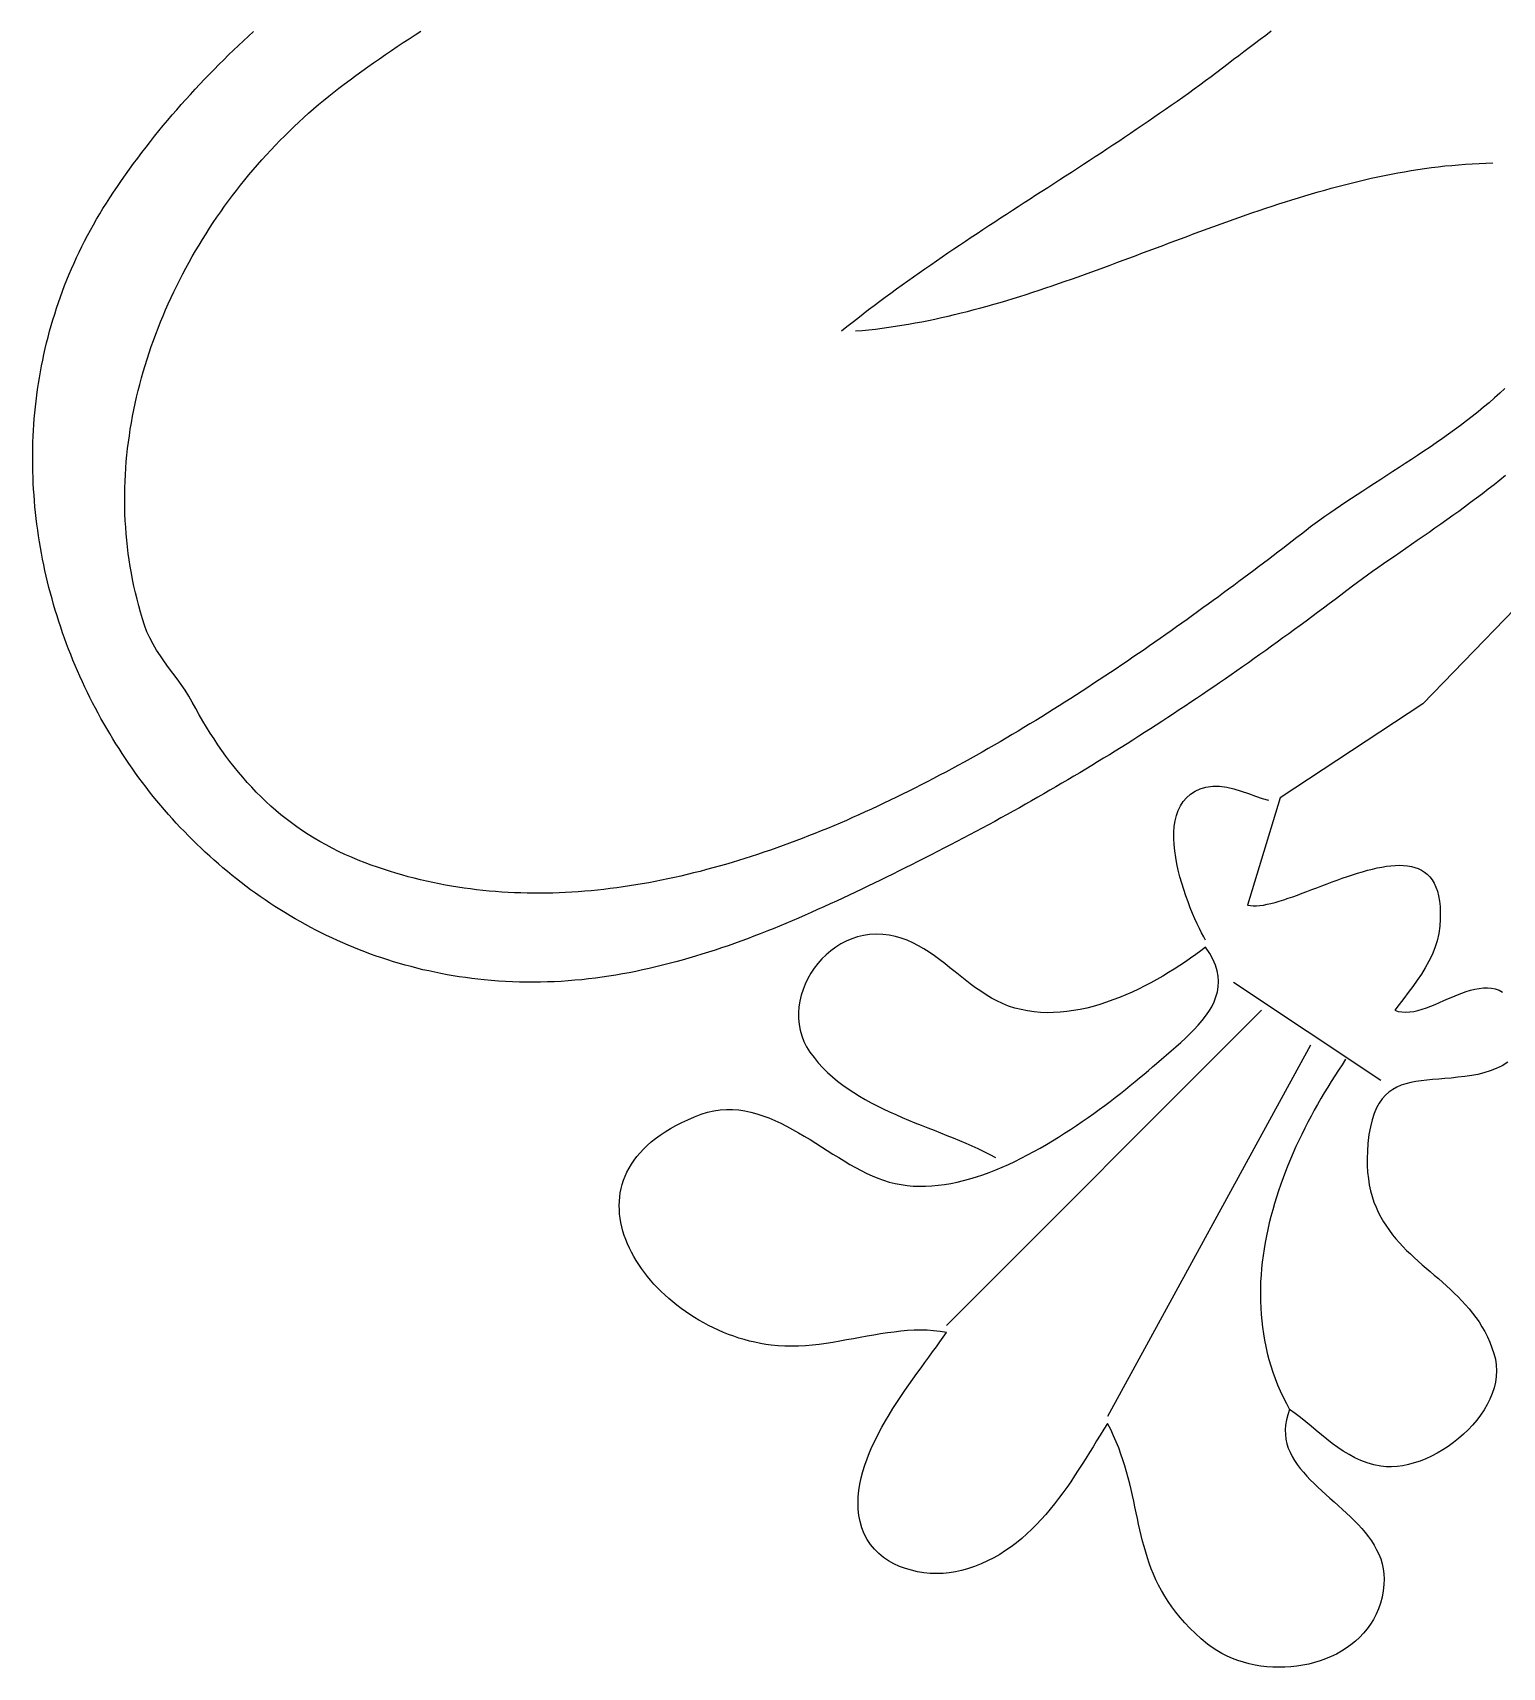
# Model space of a CAD drawing. Header units: millimetres. Extents: x 26 to 701, y 23 to 715.
# Drawn here: x 52.1 to 261.9, y 70.8 to 304.2 of the extents above; entities that cross this region are included whole.
import ezdxf

# ---------------------------------------------------------------- set-up
doc = ezdxf.new("R2010")
doc.units = ezdxf.units.MM
doc.layers.add('0_0_0', color=3, linetype='Continuous')

msp = doc.modelspace()

# ---------------------------------------------------------------- linework, layer by layer
at = {"layer": '0_0_0'}
for points in [[(262.32, 241.01), (261.51, 240.35), (260.7, 239.69), (259.87, 239.04), (259.04, 238.4), (258.2, 237.77), (257.36, 237.14), (256.51, 236.51), (255.67, 235.89), (254.82, 235.28), (253.96, 234.68), (253.11, 234.08), (252.27, 233.48), (251.42, 232.89), (250.58, 232.31), (249.74, 231.73), (248.91, 231.16), (248.09, 230.59), (247.28, 230.03), (246.47, 229.47), (245.68, 228.92), (244.9, 228.38), (244.13, 227.84), (243.37, 227.3), (242.64, 226.77), (241.91, 226.24), (241.21, 225.72), (240.52, 225.21), (239.69, 224.57), (238.85, 223.94), (238.02, 223.31), (237.18, 222.69), (236.35, 222.07), (235.52, 221.45), (234.69, 220.83), (233.87, 220.22), (233.04, 219.61), (232.21, 219.01), (231.39, 218.41), (230.56, 217.81), (229.74, 217.21), (228.92, 216.62), (228.1, 216.03), (227.27, 215.44), (226.45, 214.86), (225.63, 214.28), (224.81, 213.7), (223.99, 213.13), (223.17, 212.56), (222.35, 211.99), (221.53, 211.42), (220.71, 210.86), (219.89, 210.3), (219.06, 209.74), (218.24, 209.19), (217.42, 208.63), (216.59, 208.08), (215.77, 207.53), (214.95, 206.99), (214.12, 206.45), (213.29, 205.91), (212.46, 205.37), (211.64, 204.83), (210.81, 204.3), (209.97, 203.77), (209.14, 203.24), (208.31, 202.71), (207.47, 202.19), (206.63, 201.67), (205.79, 201.15), (204.95, 200.63), (204.11, 200.11), (203.26, 199.6), (202.42, 199.09), (201.57, 198.58), (200.72, 198.07), (199.86, 197.57), (199.01, 197.06), (198.15, 196.56), (197.29, 196.06), (196.42, 195.56), (195.56, 195.06), (194.69, 194.57), (193.81, 194.07), (192.94, 193.58), (192.06, 193.09), (191.18, 192.6), (190.3, 192.11), (189.41, 191.63), (188.52, 191.14), (187.62, 190.66), (186.72, 190.18), (185.82, 189.7), (184.91, 189.22), (184.01, 188.74), (183.09, 188.26), (182.17, 187.79), (181.25, 187.31), (180.33, 186.84), (179.4, 186.37), (178.46, 185.9), (177.52, 185.43), (176.64, 184.99), (175.75, 184.55), (174.87, 184.11), (173.98, 183.67), (173.09, 183.23), (172.2, 182.8), (171.31, 182.37), (170.42, 181.94), (169.52, 181.51), (168.63, 181.09), (167.73, 180.67), (166.83, 180.25), (165.93, 179.83), (165.03, 179.42), (164.13, 179.02), (163.23, 178.61), (162.33, 178.22), (161.42, 177.82), (160.51, 177.43), (159.6, 177.05), (158.69, 176.67), (157.78, 176.3), (156.86, 175.93), (155.95, 175.57), (155.03, 175.22), (154.11, 174.87), (153.19, 174.53), (152.27, 174.2), (151.34, 173.87), (150.41, 173.55), (149.49, 173.24), (148.55, 172.94), (147.62, 172.65), (146.69, 172.36), (145.75, 172.08), (144.81, 171.82), (143.87, 171.56), (142.93, 171.31), (141.98, 171.07), (141.03, 170.84), (140.08, 170.62), (139.13, 170.41), (138.18, 170.21), (137.22, 170.02), (136.26, 169.84), (135.3, 169.68), (134.33, 169.52), (133.37, 169.38), (132.4, 169.25), (131.43, 169.13), (130.45, 169.02), (129.48, 168.93), (128.5, 168.85), (127.51, 168.78), (126.53, 168.73), (125.54, 168.69), (124.55, 168.67), (123.56, 168.65), (122.56, 168.66), (121.56, 168.67), (120.56, 168.71), (119.56, 168.75), (118.55, 168.82), (117.54, 168.89), (116.52, 168.99), (115.63, 169.08), (114.74, 169.19), (113.85, 169.31), (112.97, 169.44), (112.09, 169.58), (111.22, 169.73), (110.35, 169.9), (109.49, 170.07), (108.63, 170.26), (107.78, 170.45), (106.93, 170.66), (106.08, 170.88), (105.24, 171.1), (104.41, 171.34), (103.58, 171.59), (102.75, 171.85), (101.93, 172.12), (101.12, 172.4), (100.31, 172.68), (99.5, 172.98), (98.7, 173.29), (97.91, 173.61), (97.12, 173.94), (96.34, 174.28), (95.56, 174.62), (94.78, 174.98), (94.02, 175.34), (93.25, 175.72), (92.5, 176.1), (91.75, 176.49), (91, 176.9), (90.26, 177.31), (89.53, 177.72), (88.8, 178.15), (88.07, 178.59), (87.36, 179.03), (86.65, 179.49), (85.94, 179.95), (85.24, 180.42), (84.55, 180.89), (83.86, 181.38), (83.18, 181.87), (82.5, 182.37), (81.83, 182.88), (81.17, 183.4), (80.52, 183.92), (79.86, 184.45), (79.22, 184.99), (78.58, 185.54), (77.95, 186.09), (77.33, 186.65), (76.71, 187.22), (76.1, 187.8), (75.49, 188.38), (74.89, 188.97), (74.3, 189.56), (73.72, 190.16), (73.14, 190.77), (72.57, 191.38), (72, 192), (71.45, 192.63), (70.89, 193.26), (70.35, 193.9), (69.81, 194.55), (69.28, 195.2), (68.76, 195.85), (68.25, 196.52), (67.74, 197.18), (67.24, 197.86), (66.74, 198.53), (66.26, 199.22), (65.78, 199.91), (65.31, 200.6), (64.84, 201.3), (64.39, 202.01), (63.94, 202.71), (63.5, 203.43), (63.06, 204.15), (62.64, 204.87), (62.22, 205.6), (61.81, 206.33), (61.4, 207.07), (61.01, 207.81), (60.62, 208.55), (60.24, 209.3), (59.87, 210.05), (59.51, 210.81), (59.15, 211.57), (58.81, 212.34), (58.47, 213.1), (58.14, 213.88), (57.81, 214.65), (57.5, 215.43), (57.19, 216.21), (56.9, 217), (56.61, 217.78), (56.33, 218.57), (56.06, 219.37), (55.79, 220.16), (55.54, 220.96), (55.29, 221.77), (55.05, 222.57), (54.83, 223.38), (54.61, 224.19), (54.39, 225), (54.19, 225.81), (54, 226.63), (53.81, 227.45), (53.64, 228.27), (53.47, 229.09), (53.31, 229.91), (53.17, 230.74), (53.03, 231.56), (52.9, 232.39), (52.78, 233.22), (52.66, 234.05), (52.56, 234.88), (52.47, 235.72), (52.39, 236.55), (52.31, 237.38), (52.25, 238.22), (52.19, 239.06), (52.15, 239.89), (52.11, 240.73), (52.09, 241.57), (52.07, 242.41), (52.06, 243.25), (52.07, 244.09), (52.08, 244.93), (52.1, 245.77), (52.14, 246.61), (52.18, 247.45), (52.23, 248.29), (52.29, 249.12), (52.37, 249.96), (52.45, 250.8), (52.54, 251.64), (52.65, 252.48), (52.76, 253.31), (52.89, 254.15), (53.02, 254.98), (53.17, 255.81), (53.32, 256.65), (53.49, 257.48), (53.66, 258.31), (53.85, 259.13), (54.05, 259.96), (54.26, 260.79), (54.48, 261.61), (54.71, 262.43), (54.95, 263.25), (55.2, 264.07), (55.46, 264.89), (55.74, 265.7), (56.02, 266.51), (56.32, 267.32), (56.62, 268.13), (56.94, 268.93), (57.27, 269.74), (57.61, 270.53), (57.96, 271.33), (58.32, 272.13), (58.7, 272.92), (59.08, 273.7), (59.48, 274.49), (59.89, 275.27), (60.31, 276.05), (60.74, 276.83), (61.18, 277.6), (61.64, 278.37), (62.1, 279.13), (62.58, 279.89), (63.07, 280.65), (63.62, 281.48), (64.18, 282.3), (64.74, 283.12), (65.31, 283.94), (65.89, 284.75), (66.47, 285.55), (67.06, 286.34), (67.65, 287.13), (68.25, 287.92), (68.86, 288.69), (69.47, 289.47), (70.09, 290.23), (70.71, 290.99), (71.34, 291.75), (71.98, 292.5), (72.62, 293.24), (73.27, 293.98), (73.92, 294.71), (74.58, 295.44), (75.24, 296.16), (75.91, 296.88), (76.59, 297.59), (77.27, 298.29), (77.95, 298.99), (78.64, 299.69), (79.34, 300.38), (80.04, 301.06), (80.74, 301.74), (81.45, 302.41), (82.17, 303.08), (82.89, 303.74), (83.61, 304.4)], [(262.26, 253.43), (261.53, 252.75), (260.78, 252.08), (260.01, 251.41), (259.22, 250.75), (258.42, 250.09), (257.6, 249.45), (256.77, 248.8), (255.92, 248.17), (255.07, 247.54), (254.2, 246.92), (253.33, 246.3), (252.45, 245.69), (251.57, 245.08), (250.69, 244.48), (249.8, 243.89), (248.91, 243.3), (248.03, 242.72), (247.14, 242.14), (246.26, 241.57), (245.39, 241.01), (244.52, 240.45), (243.66, 239.89), (242.81, 239.34), (241.97, 238.8), (241.15, 238.26), (240.34, 237.73), (239.54, 237.2), (238.76, 236.68), (238, 236.17), (237.26, 235.65), (236.54, 235.15), (235.84, 234.65), (235.17, 234.15), (234.52, 233.66), (233.87, 233.16), (233.21, 232.65), (232.55, 232.14), (231.88, 231.63), (231.21, 231.11), (230.54, 230.6), (229.86, 230.08), (229.17, 229.56), (228.48, 229.04), (227.79, 228.51), (227.09, 227.98), (226.39, 227.45), (225.68, 226.92), (224.97, 226.39), (224.25, 225.86), (223.54, 225.33), (222.81, 224.79), (222.09, 224.25), (221.35, 223.71), (220.62, 223.18), (219.88, 222.64), (219.14, 222.1), (218.39, 221.55), (217.64, 221.01), (216.89, 220.47), (216.13, 219.93), (215.37, 219.39), (214.6, 218.84), (213.83, 218.3), (213.06, 217.76), (212.29, 217.21), (211.51, 216.67), (210.73, 216.13), (209.94, 215.59), (209.15, 215.05), (208.36, 214.51), (207.56, 213.97), (206.77, 213.43), (205.96, 212.89), (205.16, 212.36), (204.35, 211.82), (203.54, 211.29), (202.73, 210.75), (201.91, 210.22), (201.09, 209.69), (200.27, 209.17), (199.44, 208.64), (198.61, 208.12), (197.78, 207.59), (196.95, 207.07), (196.12, 206.56), (195.28, 206.04), (194.44, 205.53), (193.59, 205.02), (192.75, 204.51), (191.9, 204.01), (191.05, 203.5), (190.19, 203), (189.34, 202.51), (188.48, 202.02), (187.62, 201.53), (186.76, 201.04), (185.9, 200.56), (185.03, 200.08), (184.16, 199.6), (183.29, 199.13), (182.42, 198.66), (181.54, 198.2), (180.67, 197.74), (179.79, 197.28), (178.91, 196.83), (178.03, 196.38), (177.15, 195.94), (176.26, 195.5), (175.38, 195.07), (174.49, 194.64), (173.6, 194.21), (172.71, 193.79), (171.82, 193.38), (170.92, 192.97), (170.03, 192.57), (169.13, 192.17), (168.24, 191.77), (167.34, 191.39), (166.44, 191.01), (165.54, 190.63), (164.63, 190.26), (163.73, 189.9), (162.83, 189.54), (161.92, 189.19), (161.02, 188.84), (160.11, 188.5), (159.2, 188.17), (158.29, 187.84), (157.38, 187.53), (156.47, 187.21), (155.56, 186.91), (154.65, 186.61), (153.74, 186.32), (152.83, 186.03), (151.91, 185.76), (151, 185.49), (150.08, 185.23), (149.17, 184.97), (148.26, 184.73), (147.34, 184.49), (146.42, 184.26), (145.51, 184.03), (144.59, 183.82), (143.68, 183.61), (142.76, 183.42), (141.85, 183.23), (140.93, 183.04), (140.01, 182.87), (139.1, 182.71), (138.18, 182.55), (137.27, 182.41), (136.35, 182.27), (135.44, 182.14), (134.52, 182.03), (133.61, 181.92), (132.69, 181.82), (131.78, 181.73), (130.87, 181.65), (129.95, 181.58), (129.04, 181.52), (128.13, 181.46), (127.22, 181.42), (126.31, 181.39), (125.4, 181.37), (124.49, 181.36), (123.58, 181.36), (122.68, 181.38), (121.77, 181.4), (120.86, 181.43), (119.96, 181.47), (119.06, 181.53), (118.15, 181.59), (117.25, 181.67), (116.35, 181.76), (115.45, 181.86), (114.56, 181.97), (113.66, 182.09), (112.77, 182.23), (111.87, 182.37), (110.98, 182.53), (110.09, 182.7), (109.2, 182.88), (108.31, 183.08), (107.42, 183.28), (106.54, 183.5), (105.66, 183.73), (104.77, 183.98), (103.9, 184.23), (103.02, 184.5), (102.14, 184.79), (101.27, 185.08), (100.39, 185.39), (99.52, 185.71), (98.55, 186.1), (97.59, 186.5), (96.65, 186.91), (95.73, 187.34), (94.82, 187.79), (93.94, 188.26), (93.08, 188.74), (92.23, 189.24), (91.4, 189.76), (90.59, 190.29), (89.79, 190.84), (89.01, 191.4), (88.25, 191.98), (87.5, 192.58), (86.77, 193.19), (86.06, 193.82), (85.35, 194.47), (84.67, 195.13), (83.99, 195.8), (83.33, 196.49), (82.69, 197.2), (82.05, 197.92), (81.43, 198.65), (80.82, 199.41), (80.23, 200.17), (79.64, 200.95), (79.07, 201.75), (78.51, 202.56), (77.96, 203.39), (77.41, 204.23), (76.88, 205.08), (76.36, 205.95), (75.85, 206.84), (75.34, 207.74), (74.85, 208.65), (74.35, 209.51), (73.82, 210.35), (73.26, 211.18), (72.67, 212), (72.07, 212.81), (71.47, 213.62), (70.88, 214.43), (70.31, 215.25), (69.76, 216.08), (69.25, 216.93), (68.78, 217.81), (68.37, 218.71), (68.02, 219.65), (67.73, 220.57), (67.46, 221.5), (67.2, 222.42), (66.96, 223.35), (66.73, 224.28), (66.52, 225.22), (66.33, 226.15), (66.15, 227.08), (65.99, 228.02), (65.84, 228.95), (65.71, 229.89), (65.59, 230.82), (65.49, 231.76), (65.41, 232.7), (65.34, 233.63), (65.28, 234.57), (65.24, 235.51), (65.22, 236.45), (65.2, 237.38), (65.21, 238.32), (65.22, 239.25), (65.25, 240.19), (65.3, 241.12), (65.36, 242.05), (65.43, 242.99), (65.52, 243.92), (65.62, 244.85), (65.73, 245.77), (65.86, 246.7), (66, 247.62), (66.15, 248.55), (66.32, 249.47), (66.5, 250.38), (66.69, 251.3), (66.9, 252.21), (67.12, 253.13), (67.35, 254.03), (67.59, 254.94), (67.84, 255.84), (68.11, 256.74), (68.39, 257.64), (68.68, 258.53), (68.98, 259.42), (69.3, 260.31), (69.62, 261.19), (69.96, 262.07), (70.31, 262.95), (70.67, 263.82), (71.04, 264.69), (71.42, 265.55), (71.81, 266.41), (72.21, 267.26), (72.63, 268.11), (73.05, 268.96), (73.48, 269.8), (73.93, 270.63), (74.38, 271.46), (74.85, 272.29), (75.32, 273.11), (75.81, 273.92), (76.3, 274.73), (76.81, 275.53), (77.32, 276.33), (77.84, 277.12), (78.37, 277.91), (78.91, 278.68), (79.46, 279.46), (80.02, 280.22), (80.59, 280.98), (81.16, 281.73), (81.75, 282.48), (82.34, 283.22), (82.94, 283.95), (83.55, 284.67), (84.17, 285.39), (84.79, 286.1), (85.43, 286.8), (86.07, 287.49), (86.72, 288.18), (87.37, 288.86), (88.04, 289.53), (88.71, 290.19), (89.38, 290.84), (90.07, 291.49), (90.76, 292.12), (91.46, 292.75), (92.16, 293.37), (92.87, 293.98), (93.59, 294.58), (94.32, 295.17), (95.05, 295.75), (95.78, 296.33), (96.52, 296.89), (97.37, 297.51), (98.21, 298.13), (99.05, 298.74), (99.89, 299.35), (100.74, 299.94), (101.58, 300.53), (102.42, 301.11), (103.27, 301.69), (104.11, 302.26), (104.95, 302.82), (105.8, 303.37), (106.65, 303.92), (107.49, 304.46)], [(167.52, 261.65), (168.29, 262.27), (169.07, 262.88), (169.85, 263.49), (170.63, 264.09), (171.41, 264.7), (172.2, 265.29), (173, 265.89), (173.79, 266.48), (174.59, 267.07), (175.39, 267.65), (176.2, 268.24), (177.01, 268.81), (177.82, 269.39), (178.63, 269.96), (179.45, 270.54), (180.27, 271.1), (181.09, 271.67), (181.91, 272.23), (182.74, 272.8), (183.56, 273.36), (184.39, 273.92), (185.23, 274.47), (186.06, 275.03), (186.89, 275.58), (187.73, 276.13), (188.57, 276.69), (189.41, 277.24), (190.25, 277.79), (191.09, 278.33), (191.93, 278.88), (192.77, 279.43), (193.62, 279.98), (194.46, 280.52), (195.3, 281.07), (196.15, 281.62), (197, 282.16), (197.84, 282.71), (198.69, 283.26), (199.53, 283.8), (200.38, 284.35), (201.22, 284.9), (202.07, 285.45), (202.91, 286), (203.75, 286.55), (204.6, 287.11), (205.44, 287.66), (206.28, 288.22), (207.12, 288.77), (207.96, 289.33), (208.8, 289.89), (209.63, 290.46), (210.47, 291.02), (211.3, 291.59), (212.13, 292.16), (212.96, 292.73), (213.79, 293.3), (214.61, 293.88), (215.44, 294.46), (216.26, 295.04), (217.07, 295.63), (217.89, 296.22), (218.7, 296.81), (219.52, 297.41), (220.32, 298.01), (221.13, 298.61), (221.93, 299.22), (222.73, 299.83), (223.52, 300.44), (224.25, 301), (224.99, 301.56), (225.75, 302.14), (226.52, 302.72), (227.31, 303.3), (228.1, 303.9), (228.9, 304.51)], [(169.52, 261.65), (170.48, 261.73), (171.43, 261.83), (172.38, 261.93), (173.33, 262.05), (174.28, 262.18), (175.23, 262.32), (176.17, 262.47), (177.11, 262.62), (178.06, 262.79), (179, 262.97), (179.94, 263.16), (180.88, 263.35), (181.81, 263.56), (182.75, 263.77), (183.69, 263.99), (184.62, 264.22), (185.55, 264.45), (186.49, 264.7), (187.42, 264.95), (188.35, 265.2), (189.28, 265.47), (190.21, 265.74), (191.14, 266.02), (192.06, 266.3), (192.99, 266.59), (193.92, 266.88), (194.84, 267.18), (195.77, 267.48), (196.69, 267.79), (197.62, 268.1), (198.54, 268.42), (199.47, 268.74), (200.39, 269.06), (201.31, 269.39), (202.23, 269.72), (203.16, 270.05), (204.08, 270.39), (205, 270.72), (205.92, 271.06), (206.84, 271.41), (207.76, 271.75), (208.69, 272.09), (209.61, 272.44), (210.53, 272.79), (211.45, 273.13), (212.37, 273.48), (213.3, 273.83), (214.22, 274.17), (215.14, 274.52), (216.06, 274.87), (216.99, 275.21), (217.91, 275.56), (218.84, 275.9), (219.76, 276.24), (220.69, 276.58), (221.61, 276.91), (222.54, 277.25), (223.46, 277.58), (224.39, 277.9), (225.32, 278.23), (226.25, 278.55), (227.18, 278.87), (228.11, 279.18), (229.04, 279.49), (229.97, 279.8), (230.91, 280.1), (231.84, 280.39), (232.78, 280.68), (233.71, 280.96), (234.65, 281.24), (235.59, 281.51), (236.53, 281.78), (237.47, 282.04), (238.41, 282.29), (239.36, 282.54), (240.3, 282.78), (241.25, 283.01), (242.2, 283.23), (243.14, 283.45), (244.1, 283.65), (245.05, 283.85), (246, 284.04), (246.96, 284.22), (247.91, 284.39), (248.87, 284.55), (249.83, 284.7), (250.8, 284.84), (251.76, 284.98), (252.73, 285.1), (253.69, 285.21), (254.66, 285.3), (255.63, 285.39), (256.61, 285.47), (257.58, 285.53), (258.56, 285.58), (259.54, 285.62), (260.52, 285.65)], [(288.52, 247.65), (250.52, 208.41), (230.17, 195.01), (225.52, 179.65), (225.91, 179.59), (226.33, 179.56), (226.78, 179.57), (227.26, 179.61), (227.77, 179.68), (228.31, 179.78), (228.86, 179.91), (229.44, 180.06), (230.05, 180.24), (230.67, 180.43), (231.3, 180.64), (231.96, 180.87), (232.63, 181.11), (233.31, 181.36), (234, 181.62), (234.71, 181.88), (235.42, 182.15), (236.14, 182.43), (236.86, 182.7), (237.59, 182.97), (238.32, 183.24), (239.04, 183.5), (239.77, 183.76), (240.49, 184), (241.21, 184.23), (241.93, 184.44), (242.63, 184.64), (243.33, 184.82), (244.01, 184.97), (244.68, 185.11), (245.34, 185.21), (245.98, 185.29), (246.61, 185.34), (247.21, 185.36), (247.8, 185.34), (248.36, 185.29), (248.9, 185.19), (249.41, 185.06), (249.89, 184.88), (250.35, 184.66), (250.78, 184.39), (251.17, 184.07), (251.53, 183.7), (251.86, 183.27), (252.15, 182.79), (252.4, 182.25), (252.61, 181.65), (252.78, 180.98), (252.91, 180.25), (252.99, 179.46), (253.02, 178.59), (253.01, 177.66), (252.95, 176.65), (252.81, 175.61), (252.57, 174.58), (252.24, 173.57), (251.85, 172.59), (251.4, 171.65), (250.89, 170.72), (250.33, 169.81), (249.73, 168.93), (249.1, 168.06), (248.46, 167.2), (247.81, 166.34), (247.16, 165.5), (246.52, 164.65), (247.03, 164.49), (247.56, 164.41), (248.1, 164.38), (248.66, 164.42), (249.24, 164.5), (249.83, 164.64), (250.43, 164.81), (251.04, 165.01), (251.66, 165.24), (252.29, 165.5), (252.92, 165.76), (253.56, 166.03), (254.2, 166.31), (254.84, 166.58), (255.47, 166.84), (256.11, 167.09), (256.74, 167.31), (257.36, 167.5), (257.98, 167.66), (258.58, 167.77), (259.18, 167.84), (259.76, 167.85), (260.33, 167.8), (260.88, 167.69), (261.42, 167.5), (261.93, 167.24)], [(219.52, 174.65), (219.25, 175.15), (218.96, 175.71), (218.65, 176.33), (218.33, 177), (218, 177.72), (217.67, 178.49), (217.34, 179.29), (217.02, 180.13), (216.7, 181), (216.4, 181.89), (216.12, 182.79), (215.86, 183.71), (215.63, 184.64), (215.42, 185.57), (215.25, 186.49), (215.12, 187.41), (215.03, 188.31), (214.99, 189.2), (214.99, 190.06), (215.05, 190.9), (215.17, 191.7), (215.36, 192.46), (215.61, 193.18), (215.93, 193.84), (216.33, 194.46), (216.8, 195.01), (217.36, 195.5), (218.01, 195.92), (218.75, 196.26), (219.58, 196.53), (220.54, 196.67), (221.53, 196.65), (222.54, 196.5), (223.57, 196.25), (224.61, 195.94), (225.63, 195.59), (226.63, 195.24), (227.6, 194.91), (228.52, 194.65)], [(262.67, 157.22), (261.88, 156.74), (261.03, 156.33), (260.15, 155.99), (259.25, 155.7), (258.37, 155.49), (257.52, 155.33), (256.52, 155.19), (255.55, 155.08), (254.6, 154.98), (253.69, 154.9), (252.8, 154.83), (251.94, 154.76), (251.11, 154.68), (250.31, 154.59), (249.54, 154.47), (248.81, 154.33), (248.12, 154.16), (247.46, 153.94), (246.84, 153.68), (246.25, 153.36), (245.7, 152.98), (245.2, 152.53), (244.73, 152), (244.31, 151.4), (243.93, 150.7), (243.59, 149.91), (243.3, 149.02), (243.05, 148.01), (242.85, 146.89), (242.7, 145.65), (242.62, 144.55), (242.58, 143.49), (242.6, 142.48), (242.65, 141.52), (242.76, 140.59), (242.9, 139.71), (243.08, 138.86), (243.31, 138.05), (243.56, 137.27), (243.86, 136.52), (244.18, 135.8), (244.53, 135.11), (244.92, 134.45), (245.33, 133.81), (245.76, 133.19), (246.22, 132.59), (246.69, 132.02), (247.19, 131.45), (247.7, 130.91), (248.23, 130.37), (248.77, 129.85), (249.32, 129.33), (249.88, 128.83), (250.45, 128.32), (251.03, 127.83), (251.6, 127.33), (252.18, 126.83), (252.76, 126.33), (253.34, 125.83), (253.91, 125.32), (254.48, 124.8), (255.03, 124.27), (255.58, 123.73), (256.12, 123.18), (256.64, 122.61), (257.15, 122.02), (257.64, 121.41), (258.11, 120.79), (258.56, 120.14), (258.98, 119.46), (259.38, 118.76), (259.76, 118.03), (260.1, 117.27), (260.41, 116.47), (260.69, 115.64), (260.9, 114.82), (261.02, 114), (261.06, 113.18), (261.01, 112.35), (260.89, 111.53), (260.7, 110.72), (260.44, 109.92), (260.11, 109.12), (259.73, 108.35), (259.28, 107.58), (258.79, 106.84), (258.24, 106.12), (257.65, 105.42), (257.02, 104.75), (256.35, 104.1), (255.65, 103.49), (254.92, 102.91), (254.17, 102.37), (253.39, 101.87), (252.59, 101.4), (251.78, 100.98), (250.96, 100.61), (250.14, 100.28), (249.31, 100.01), (248.49, 99.79), (247.67, 99.62), (246.86, 99.51), (246.06, 99.46), (245.28, 99.48), (244.52, 99.56), (243.55, 99.76), (242.61, 100.02), (241.71, 100.36), (240.84, 100.76), (240, 101.21), (239.18, 101.7), (238.38, 102.24), (237.6, 102.81), (236.84, 103.4), (236.08, 104.01), (235.33, 104.63), (234.58, 105.26), (233.83, 105.88), (233.07, 106.49), (232.3, 107.08), (231.52, 107.65), (231.25, 106.89), (231.06, 106.15), (230.94, 105.43), (230.9, 104.73), (230.91, 104.06), (231, 103.4), (231.14, 102.76), (231.33, 102.14), (231.58, 101.53), (231.88, 100.94), (232.22, 100.36), (232.6, 99.79), (233.02, 99.23), (233.48, 98.68), (233.96, 98.14), (234.47, 97.6), (235, 97.07), (235.55, 96.54), (236.12, 96.02), (236.7, 95.49), (237.28, 94.97), (237.87, 94.45), (238.46, 93.92), (239.05, 93.39), (239.63, 92.86), (240.2, 92.32), (240.76, 91.77), (241.29, 91.21), (241.81, 90.65), (242.3, 90.07), (242.77, 89.48), (243.2, 88.88), (243.59, 88.26), (243.94, 87.63), (244.25, 86.98), (244.52, 86.31), (244.73, 85.62), (244.89, 84.91), (244.99, 84.18), (245.02, 83.43), (244.99, 82.65), (244.89, 81.73), (244.72, 80.84), (244.5, 79.99), (244.22, 79.18), (243.89, 78.41), (243.5, 77.67), (243.07, 76.97), (242.59, 76.31), (242.07, 75.69), (241.51, 75.1), (240.91, 74.55), (240.27, 74.04), (239.61, 73.56), (238.91, 73.13), (238.19, 72.73), (237.44, 72.37), (236.66, 72.04), (235.87, 71.76), (235.06, 71.51), (234.24, 71.3), (233.4, 71.13), (232.55, 71), (231.7, 70.9), (230.84, 70.85), (229.98, 70.83), (229.13, 70.85), (228.27, 70.91), (227.42, 71.01), (226.58, 71.15), (225.75, 71.33), (224.93, 71.55), (224.13, 71.8), (223.35, 72.1), (222.59, 72.43), (221.85, 72.8), (221.14, 73.21), (220.46, 73.67), (219.81, 74.16), (218.91, 74.91), (218.07, 75.66), (217.29, 76.42), (216.57, 77.18), (215.89, 77.94), (215.27, 78.7), (214.7, 79.47), (214.16, 80.23), (213.68, 81), (213.23, 81.78), (212.82, 82.55), (212.44, 83.33), (212.09, 84.11), (211.77, 84.9), (211.48, 85.68), (211.22, 86.47), (210.97, 87.27), (210.74, 88.06), (210.53, 88.86), (210.33, 89.66), (210.14, 90.47), (209.96, 91.28), (209.78, 92.09), (209.61, 92.91), (209.44, 93.73), (209.26, 94.55), (209.08, 95.38), (208.89, 96.21), (208.69, 97.05), (208.48, 97.89), (208.25, 98.74), (208, 99.58), (207.73, 100.44), (207.44, 101.29), (207.12, 102.16), (206.77, 103.02), (206.39, 103.89), (205.98, 104.77), (205.52, 105.65), (205.01, 104.83), (204.49, 104), (203.97, 103.17), (203.45, 102.33), (202.93, 101.5), (202.41, 100.66), (201.88, 99.82), (201.35, 98.99), (200.81, 98.16), (200.26, 97.34), (199.7, 96.53), (199.13, 95.73), (198.54, 94.94), (197.95, 94.16), (197.34, 93.4), (196.71, 92.66), (196.06, 91.93), (195.4, 91.22), (194.72, 90.54), (194.01, 89.87), (193.29, 89.24), (192.54, 88.62), (191.76, 88.04), (190.96, 87.49), (190.13, 86.96), (189.27, 86.47), (188.38, 86.02), (187.46, 85.6), (186.51, 85.22), (185.52, 84.88), (184.68, 84.64), (183.82, 84.46), (182.93, 84.32), (182.04, 84.24), (181.13, 84.22), (180.22, 84.25), (179.31, 84.34), (178.41, 84.48), (177.53, 84.68), (176.67, 84.93), (175.83, 85.24), (175.03, 85.61), (174.26, 86.04), (173.54, 86.53), (172.86, 87.08), (172.25, 87.69), (171.69, 88.36), (171.2, 89.09), (170.78, 89.89), (170.44, 90.74), (170.19, 91.66), (170.03, 92.53), (169.94, 93.41), (169.91, 94.29), (169.93, 95.18), (170.02, 96.08), (170.16, 96.98), (170.35, 97.89), (170.58, 98.79), (170.87, 99.7), (171.19, 100.61), (171.55, 101.52), (171.94, 102.42), (172.37, 103.33), (172.83, 104.23), (173.31, 105.12), (173.81, 106.01), (174.34, 106.9), (174.88, 107.77), (175.44, 108.64), (176, 109.49), (176.58, 110.34), (177.15, 111.18), (177.73, 112), (178.31, 112.8), (178.89, 113.6), (179.45, 114.37), (180.01, 115.13), (180.55, 115.88), (181.08, 116.6), (181.58, 117.3), (182.07, 117.99), (182.52, 118.65), (181.61, 118.8), (180.69, 118.9), (179.77, 118.96), (178.83, 118.98), (177.9, 118.96), (176.95, 118.91), (176, 118.82), (175.05, 118.71), (174.09, 118.58), (173.13, 118.44), (172.16, 118.28), (171.19, 118.1), (170.22, 117.93), (169.25, 117.75), (168.27, 117.57), (167.29, 117.4), (166.32, 117.23), (165.34, 117.08), (164.36, 116.95), (163.38, 116.84), (162.4, 116.75), (161.42, 116.7), (160.44, 116.67), (159.47, 116.68), (158.49, 116.74), (157.52, 116.83), (156.74, 116.94), (155.96, 117.08), (155.18, 117.24), (154.41, 117.42), (153.65, 117.63), (152.9, 117.85), (152.15, 118.1), (151.41, 118.37), (150.68, 118.66), (149.96, 118.97), (149.25, 119.3), (148.55, 119.65), (147.87, 120.01), (147.19, 120.4), (146.53, 120.79), (145.88, 121.21), (145.25, 121.64), (144.63, 122.08), (144.02, 122.54), (143.44, 123.01), (142.87, 123.5), (142.31, 124), (141.78, 124.51), (141.26, 125.02), (140.76, 125.56), (140.28, 126.1), (139.83, 126.64), (139.39, 127.2), (138.98, 127.77), (138.58, 128.34), (138.22, 128.92), (137.87, 129.51), (137.55, 130.1), (137.25, 130.69), (136.98, 131.29), (136.74, 131.9), (136.52, 132.5), (136.33, 133.11), (136.17, 133.72), (136.04, 134.34), (135.93, 134.95), (135.86, 135.56), (135.82, 136.17), (135.8, 136.78), (135.82, 137.39), (135.88, 138), (135.96, 138.6), (136.08, 139.2), (136.24, 139.79), (136.43, 140.38), (136.65, 140.96), (136.91, 141.54), (137.21, 142.11), (137.55, 142.68), (137.92, 143.23), (138.33, 143.78), (138.78, 144.31), (139.28, 144.84), (139.81, 145.36), (140.38, 145.86), (141, 146.35), (141.66, 146.84), (142.36, 147.3), (143.11, 147.76), (143.9, 148.2), (144.74, 148.62), (145.62, 149.03), (146.55, 149.42), (147.52, 149.8), (148.43, 150.09), (149.32, 150.3), (150.21, 150.44), (151.1, 150.5), (151.98, 150.49), (152.86, 150.43), (153.73, 150.3), (154.6, 150.12), (155.46, 149.88), (156.32, 149.6), (157.17, 149.28), (158.02, 148.92), (158.87, 148.52), (159.71, 148.1), (160.55, 147.64), (161.39, 147.17), (162.22, 146.68), (163.05, 146.18), (163.87, 145.67), (164.69, 145.15), (165.51, 144.64), (166.32, 144.12), (167.14, 143.62), (167.94, 143.13), (168.75, 142.65), (169.55, 142.19), (170.35, 141.76), (171.15, 141.36), (171.94, 140.99), (172.73, 140.66), (173.52, 140.37), (174.35, 140.12), (175.19, 139.91), (176.04, 139.75), (176.9, 139.63), (177.77, 139.55), (178.65, 139.52), (179.54, 139.53), (180.43, 139.57), (181.33, 139.66), (182.23, 139.77), (183.14, 139.93), (184.05, 140.12), (184.96, 140.33), (185.88, 140.58), (186.8, 140.86), (187.72, 141.17), (188.64, 141.5), (189.56, 141.86), (190.47, 142.25), (191.39, 142.65), (192.3, 143.08), (193.21, 143.52), (194.11, 143.99), (195.01, 144.47), (195.9, 144.96), (196.79, 145.47), (197.67, 146), (198.54, 146.53), (199.4, 147.08), (200.25, 147.63), (201.09, 148.19), (201.92, 148.76), (202.74, 149.33), (203.55, 149.91), (204.34, 150.49), (205.12, 151.07), (205.88, 151.64), (206.63, 152.22), (207.36, 152.79), (208.07, 153.36), (208.77, 153.92), (209.45, 154.47), (210.1, 155.01), (210.74, 155.55), (211.36, 156.07), (211.95, 156.58), (212.52, 157.07), (213.21, 157.66), (213.9, 158.25), (214.59, 158.85), (215.28, 159.45), (215.97, 160.05), (216.63, 160.66), (217.28, 161.27), (217.89, 161.9), (218.48, 162.53), (219.03, 163.17), (219.53, 163.82), (219.99, 164.49), (220.39, 165.16), (220.73, 165.85), (221, 166.55), (221.2, 167.27), (221.33, 168), (221.37, 168.75), (221.32, 169.52), (221.17, 170.3), (220.92, 171.11), (220.57, 171.93), (220.11, 172.78), (219.52, 173.65), (218.83, 173.13), (218.12, 172.61), (217.39, 172.09), (216.63, 171.57), (215.85, 171.05), (215.05, 170.54), (214.24, 170.03), (213.41, 169.54), (212.56, 169.05), (211.7, 168.58), (210.83, 168.12), (209.94, 167.68), (209.04, 167.26), (208.14, 166.85), (207.22, 166.47), (206.3, 166.12), (205.37, 165.79), (204.43, 165.49), (203.49, 165.21), (202.55, 164.97), (201.6, 164.77), (200.66, 164.6), (199.71, 164.46), (198.77, 164.37), (197.83, 164.32), (196.89, 164.31), (195.96, 164.34), (195.03, 164.42), (194.11, 164.55), (193.2, 164.74), (192.3, 164.97), (191.4, 165.26), (190.52, 165.61), (189.72, 165.98), (188.94, 166.4), (188.17, 166.86), (187.41, 167.36), (186.67, 167.88), (185.93, 168.43), (185.2, 169), (184.47, 169.57), (183.75, 170.15), (183.02, 170.73), (182.29, 171.31), (181.56, 171.87), (180.81, 172.41), (180.06, 172.93), (179.3, 173.42), (178.52, 173.87), (177.73, 174.28), (176.92, 174.64), (176.08, 174.94), (175.23, 175.19), (174.35, 175.37), (173.44, 175.48), (172.5, 175.51), (171.52, 175.46), (170.66, 175.33), (169.82, 175.13), (169, 174.86), (168.21, 174.52), (167.44, 174.13), (166.72, 173.67), (166.02, 173.16), (165.37, 172.59), (164.75, 171.99), (164.18, 171.34), (163.65, 170.65), (163.17, 169.93), (162.75, 169.18), (162.37, 168.4), (162.05, 167.61), (161.8, 166.8), (161.6, 165.97), (161.47, 165.14), (161.4, 164.3), (161.41, 163.46), (161.48, 162.63), (161.63, 161.8), (161.86, 160.99), (162.17, 160.19), (162.56, 159.41), (163.04, 158.66), (163.62, 157.89), (164.23, 157.15), (164.87, 156.45), (165.54, 155.79), (166.24, 155.15), (166.96, 154.54), (167.71, 153.97), (168.48, 153.42), (169.28, 152.89), (170.09, 152.39), (170.92, 151.9), (171.77, 151.44), (172.63, 151), (173.51, 150.57), (174.39, 150.15), (175.29, 149.75), (176.19, 149.36), (177.1, 148.98), (178.01, 148.6), (178.93, 148.24), (179.85, 147.87), (180.77, 147.51), (181.68, 147.15), (182.59, 146.79), (183.49, 146.42), (184.39, 146.05), (185.28, 145.68), (186.16, 145.29), (187.02, 144.9), (187.87, 144.5), (188.71, 144.08), (189.52, 143.65)], [(223.52, 168.65), (244.52, 154.65)], [(227.52, 164.65), (182.52, 119.65)], [(234.52, 159.65), (205.52, 106.65)], [(239.52, 157.65), (239, 156.87), (238.48, 156.09), (237.97, 155.3), (237.46, 154.5), (236.96, 153.69), (236.47, 152.87), (235.98, 152.04), (235.5, 151.21), (235.04, 150.37), (234.58, 149.52), (234.13, 148.66), (233.69, 147.8), (233.26, 146.93), (232.84, 146.06), (232.43, 145.18), (232.04, 144.3), (231.65, 143.41), (231.28, 142.51), (230.93, 141.61), (230.59, 140.71), (230.26, 139.8), (229.94, 138.89), (229.65, 137.98), (229.36, 137.06), (229.1, 136.14), (228.85, 135.22), (228.62, 134.29), (228.4, 133.36), (228.21, 132.43), (228.03, 131.5), (227.87, 130.57), (227.73, 129.64), (227.61, 128.7), (227.52, 127.77), (227.44, 126.83), (227.38, 125.9), (227.35, 124.96), (227.34, 124.03), (227.35, 123.1), (227.39, 122.16), (227.44, 121.23), (227.53, 120.31), (227.64, 119.38), (227.77, 118.46), (227.93, 117.53), (228.12, 116.62), (228.33, 115.7), (228.57, 114.79), (228.84, 113.88), (229.13, 112.98), (229.46, 112.08), (229.81, 111.18), (230.19, 110.29), (230.61, 109.4), (231.05, 108.52), (231.52, 107.65)]]:
    msp.add_lwpolyline(points, dxfattribs=at)

doc.saveas('drawing.dxf')
